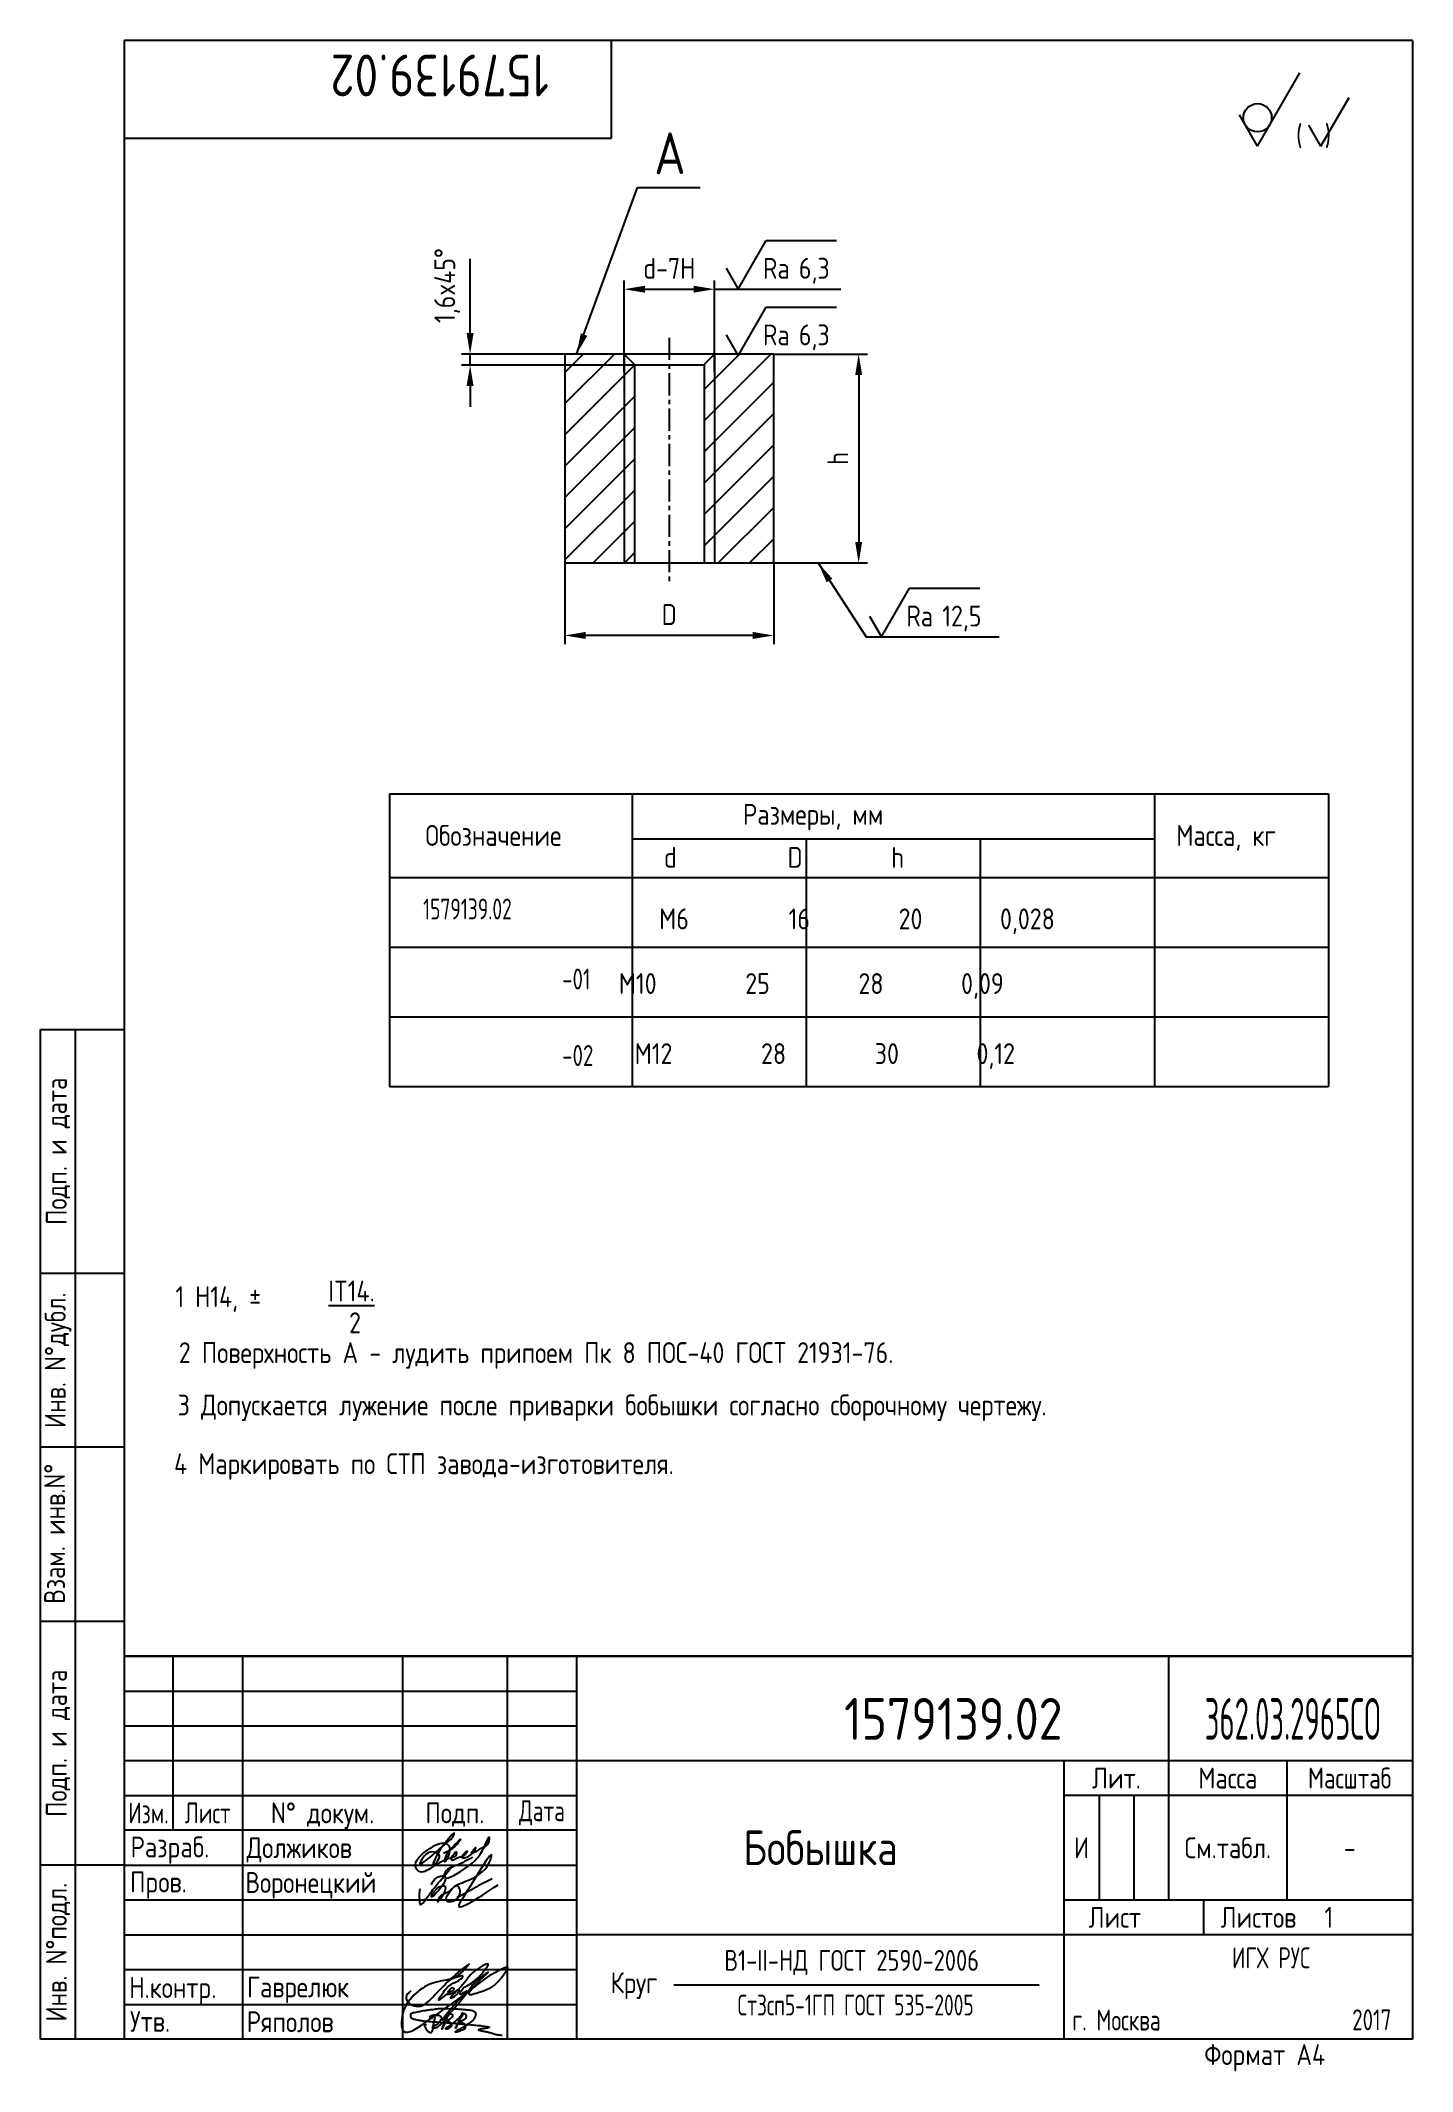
# Paper-space layout 'A4' of a CAD drawing. Header units: millimetres. Extents: x 16 to 213, y -1 to 291.
# The model-space entities are those that its viewports show. They can reach past a viewport. Long polylines and large blocks are cut down to what shows.
import ezdxf
from ezdxf.enums import TextEntityAlignment as Align

# ---------------------------------------------------------------- set-up
doc = ezdxf.new("R2010")
doc.units = ezdxf.units.MM
doc.header["$LTSCALE"] = 0.1
doc.linetypes.add('CENTER', pattern=[50.8, 31.75, -6.35, 6.35, -6.35])
for name, color, linetype in [('Bord', 1, 'Continuous'), ('Cen', 5, 'CENTER'), ('Cont', 6, 'Continuous'), ('Dim', 7, 'Continuous'), ('Hatch', 2, 'Continuous'), ('Text', 3, 'Continuous'), ('Textb', 6, 'Continuous'), ('TEXTRUS', 3, 'Continuous')]:
    doc.layers.add(name, color=color, linetype=linetype)
doc.layers.get('Defpoints').off()
doc.styles.add('Style1', font='romans.shx', dxfattribs={"width": 0.8})
doc.dimstyles.new('Lin', dxfattribs={"dimtxt": 3, "dimasz": 3, "dimexe": 1.25, "dimexo": 0, "dimgap": 1.5, "dimtad": 1, "dimtxsty": 'Style1', "dimcen": 2.5, "dimclrt": 3, "dimadec": 0, "dimazin": 0, "dimtfac": 1, "dimtmove": 0, "dimatfit": 3, "dimfxl": 1, "dimarcsym": 0})

# ---------------------------------------------------------------- blocks, each defined once
blk = doc.blocks.new('sher08')
at = {"layer": 'Cont'}
for q in [(-15, -6.96), (-23.66, -12.96)]:
    blk.add_line((-21.06, -17.46), q, dxfattribs=at)
blk.add_circle((-21.06, -13.39), 2.03, dxfattribs=at)
at = {"layer": 'Text'}
for q in [(-7.92, -10.46), (-13.69, -14.46)]:
    blk.add_line((-11.96, -17.46), q, dxfattribs=at)
at = {"layer": 'Text', "style": 'Style1', "width": 0.8}
blk.add_text('(  )', height=3, dxfattribs=at).set_placement((-15.53, -17.46))
blk = doc.blocks.new('A4')
at = {"layer": 'Bord'}
for p, q in [((20, 55), (85, 55)), ((20, 50), (85, 50)), ((20, 45), (85, 45)), ((160, 40), (160, 25)), ((165, 40), (165, 25)), ((20, 30), (85, 30)), ((20, 25), (85, 25)), ((20, 20), (85, 20)), ((20, 15), (85, 15)), ((20, 10), (85, 10))]:
    blk.add_line(p, q, dxfattribs=at)
at = {"layer": 'Cont'}
for p, q in [((205, 292), (20, 292)), ((20, 292), (20, 5)), ((90, 278), (90, 292)), ((205, 292), (205, 5)), ((20, 278), (90, 278)), ((8, 5), (8, 150)), ((8, 150), (20, 150)), ((13, 5), (13, 150)), ((8, 115), (20, 115)), ((20, 90), (8, 90)), ((20, 65), (8, 65)), ((205, 60), (20, 60)), ((20, 60), (205, 60)), ((27, 60), (27, 35)), ((37, 60), (37, 5)), ((60, 5), (60, 60)), ((75, 60), (75, 5)), ((85, 5), (85, 60)), ((170, 60), (170, 25)), ((85, 45), (205, 45)), ((155, 5), (155, 45)), ((187, 25), (187, 45)), ((20, 40), (85, 40)), ((205, 40), (155, 40)), ((85, 35), (20, 35)), ((20, 30), (8, 30)), ((155, 25), (205, 25)), ((175, 25), (175, 20)), ((205, 20), (85, 20)), ((20, 5), (8, 5)), ((205, 5), (20, 5))]:
    blk.add_line(p, q, dxfattribs=at)
at = {"layer": 'Text', "style": 'Style1', "width": 0.8}
for s, p in [('Подп. и дата', (10.5, 132.5)), ('Инв. N%%dдубл.', (10.5, 102.5)), ('Взам. инв.N%%d ', (10, 78.38)), ('Подп. и дата', (10.5, 47.5)), ('Инв. N%%dподл.', (10.5, 17.5))]:
    blk.add_text(s, height=3, rotation=90, dxfattribs=at).set_placement(p, align=Align.MIDDLE)
at = {"layer": 'Text', "style": 'Style1'}
for s, width, p in [('Лит.', 0.8, (162.5, 42.5)), ('Масса', 0.8, (178.5, 42.5)), ('Масштаб', 0.75, (196, 42.5)), ('Изм.', 0.7, (23.5, 37.5)), ('Лист', 0.7, (32, 37.5)), ('N%%d докум.', 0.8, (48.5, 37.5)), ('Подп.', 0.8, (67.5, 37.5)), ('Лист', 0.8, (162.27, 22.5)), ('Листов', 0.8, (182.9, 22.5))]:
    blk.add_text(s, height=3, dxfattribs=dict(at, width=width)).set_placement(p, align=Align.MIDDLE_CENTER)
at = {"layer": 'Text', "style": 'Style1', "width": 0.7}
for s, p in [('Дата', (80, 37.5)), ('ИГХ РУС', (184.72, 16.69))]:
    blk.add_text(s, height=3, dxfattribs=at).set_placement(p, align=Align.MIDDLE)
at = {"layer": 'Text', "style": 'Style1'}
for s, width, p in [('Разpаб.', 0.8, (20.92, 31.1)), ('Пpов.', 0.8, (20.84, 26.08)), ('Н.контp.', 0.8, (20.73, 10.92)), ('Утв.', 0.8, (20.84, 6.06)), ('г. Москва', 0.7, (156.16, 6.25)), ('Фоpмат А4', 0.8, (175.11, 1.29))]:
    blk.add_text(s, height=3, dxfattribs=dict(at, width=width)).set_placement(p)
for tag, p, width in [('ФИО', (39, 31), 0.8), ('ФИО', (39, 26), 0.8), ('ГОСТ_СОРТАМЕНТА', (98.19, 14), 0.8), ('ФИО', (39, 11), 0.8), ('ФИО', (39, 6), 0.8), ('200', (192.85, 6.29), 0.7)]:
    blk.add_attdef(tag, p, '', height=3, dxfattribs=dict(at, width=width))
at = {"layer": 'Text', "style": 'Style1', "width": 0.8}
for tag, p in [('И', (157.49, 32.5)), ('700', (178.5, 32.5)), ('1:20', (196, 32.5))]:
    blk.add_attdef(tag, text='', height=3, dxfattribs=at).set_placement(p, align=Align.MIDDLE)
blk.add_attdef('Сборочный_чертеж', text='', height=3, dxfattribs=at).set_placement((120, 21.3), align=Align.CENTER)
for tag, p in [('1', (171.12, 22.5)), ('2', (193, 22.5))]:
    blk.add_attdef(tag, text='', height=3, dxfattribs=at).set_placement(p, align=Align.MIDDLE_CENTER)
blk.add_attdef('ЛИСТ', text='', height=3, dxfattribs=at).set_placement((85.99, 12.5), align=Align.MIDDLE_LEFT)
at = {"layer": 'Text', "style": 'Style1', "width": 0.7}
blk.add_attdef('%%OГОСТ_ТЕХ._ТРЕБОВАНИЙ', text='', height=3, dxfattribs=at).set_placement((98.19, 8), align=Align.BOTTOM_LEFT)
at = {"layer": 'Textb', "style": 'Style1', "width": 0.8}
blk.add_attdef('1234567', (81, 290), '', height=6, rotation=180, dxfattribs=at)
blk.add_attdef('1234567', (123.4, 48), '', height=6, dxfattribs=at)
for tag, height, p in [('123ХЯ', 6, (183.62, 48)), ('НАИМЕНОВАНИЕ', 5, (120, 30))]:
    blk.add_attdef(tag, text='', height=height, dxfattribs=at).set_placement(p, align=Align.CENTER)
blk = doc.blocks.new('A$C63F45750')
at = {"layer": 'Text'}
for points, knots in [([(3.17, 2.37), (3.12, 2.38), (3.04, 2.41), (2.94, 2.5), (2.85, 2.57), (2.79, 2.69), (2.87, 2.77), (2.99, 2.84), (3.16, 2.89), (3.36, 2.93), (3.6, 2.95), (3.82, 2.92), (4.05, 2.87), (4.25, 2.78), (4.45, 2.63), (4.46, 2.42), (4.38, 2.26), (4.28, 2.1), (4.17, 1.94), (4.03, 1.78), (3.89, 1.62), (3.75, 1.52), (3.63, 1.43), (3.49, 1.36), (3.35, 1.3), (3.24, 1.25), (3.16, 1.21), (3.12, 1.15), (3.19, 1.1), (3.27, 1.09), (3.4, 1.07), (3.55, 1.07), (3.72, 1.12), (3.92, 1.19), (4.1, 1.34), (4.26, 1.51), (4.44, 1.65), (4.59, 1.81), (4.74, 1.93), (4.84, 2.04), (4.93, 2.14), (5.07, 2.29), (5.19, 2.53), (5.28, 2.68), (5.35, 2.96), (5.23, 2.66), (5.2, 2.44), (5.04, 2.09), (4.95, 1.81), (4.86, 1.57), (4.75, 1.31), (4.67, 1.12), (4.46, 0.78), (4.62, 1.17), (4.71, 1.45), (4.88, 1.74), (5.01, 2), (5.08, 2.19), (5.19, 2.4), (5.32, 2.58), (5.4, 2.75), (5.52, 2.89), (5.65, 3.04), (5.85, 3.1), (6.02, 3.03), (6.08, 2.87), (6.03, 2.7), (5.9, 2.51), (5.7, 2.37), (5.55, 2.23), (5.4, 2.17), (5.31, 2.12), (5.12, 2.09), (5.35, 2.07), (5.48, 2), (5.64, 1.93), (5.75, 1.8), (5.85, 1.67), (5.89, 1.54), (5.89, 1.37), (5.8, 1.2), (5.63, 1.06), (5.41, 0.94), (5.23, 0.86), (5.02, 0.92), (5.13, 1.1), (5.28, 1.16), (5.44, 1.27), (5.61, 1.36), (5.74, 1.46), (5.86, 1.53), (5.95, 1.61), (6.05, 1.69), (6.15, 1.77), (6.28, 1.87), (6.46, 2.02), (6.65, 2.19), (6.83, 2.37), (6.98, 2.49), (7.11, 2.61), (7.2, 2.74), (7.32, 2.84), (7.42, 2.97), (7.48, 3.08), (7.48, 3.27), (7.34, 3.08), (7.28, 2.94), (7.18, 2.69), (7.1, 2.46), (7, 2.22), (6.93, 1.98), (6.83, 1.78), (6.73, 1.55), (6.67, 1.34), (6.6, 1.14), (6.56, 1.03), (6.39, 0.99), (6.62, 1.33), (6.75, 1.54), (6.93, 1.87), (7.05, 2.08), (7.18, 2.32), (7.33, 2.6), (7.47, 2.89), (7.6, 3.07), (7.79, 3.18), (7.95, 3.01), (8, 2.81), (7.99, 2.62), (7.94, 2.46), (7.83, 2.33), (7.69, 2.22), (7.53, 2.11), (7.37, 2.03), (7.21, 1.99), (7.11, 1.97), (6.89, 1.98), (7.07, 1.94), (7.15, 1.9), (7.27, 1.88), (7.39, 1.84), (7.52, 1.81), (7.62, 1.72), (7.7, 1.62), (7.78, 1.51), (7.83, 1.39), (7.87, 1.26), (7.88, 1.13), (7.86, 0.99), (7.75, 0.88), (7.6, 0.77), (7.4, 0.73), (7.19, 0.66), (6.97, 0.55), (6.71, 0.48), (6.57, 0.44), (6.42, 0.42), (6.52, 0.58), (6.61, 0.64), (6.81, 0.78), (7.06, 0.89), (7.33, 1.04), (7.55, 1.16), (7.7, 1.24), (7.84, 1.32), (7.99, 1.43), (8.21, 1.58), (8.48, 1.76), (8.74, 1.95), (8.97, 2.12), (9.1, 2.29), (9.23, 2.44), (9.3, 2.6), (9.37, 2.74), (9.42, 2.92), (9.45, 3.13), (9.21, 3.48), (8.67, 3.59), (8.09, 3.63), (7.57, 3.66), (7.06, 3.74), (6.57, 3.75), (6.09, 3.74), (5.67, 3.78), (5.28, 3.78), (4.96, 3.81), (4.65, 3.83), (4.31, 3.82), (3.97, 3.79), (3.61, 3.74), (3.22, 3.67), (2.86, 3.66), (2.53, 3.61), (2.18, 3.52), (1.78, 3.54), (1.38, 3.37), (0.96, 3.35), (0.58, 3.24), (0.25, 3.19), (0.03, 3.06), (-0.03, 2.83), (0.02, 2.6), (0.26, 2.38), (0.59, 2.33), (1, 2.2), (1.48, 2.15), (1.93, 2.05), (2.35, 2.02), (2.72, 2.01), (3.11, 1.94), (3.68, 1.94), (4.25, 1.83), (4.91, 1.87), (5.53, 1.76), (6.13, 1.72), (6.73, 1.71), (7.32, 1.62), (7.99, 1.55), (8.64, 1.54), (9.16, 1.46), (9.61, 1.42), (10.03, 1.4), (10.41, 1.32), (10.73, 1.29), (11.01, 1.24), (11.18, 1.23), (11.42, 1.14), (11.18, 1.06), (11.01, 1.03), (10.71, 0.98), (10.37, 0.92), (10.1, 0.91), (9.65, 0.75), (10.22, 0.67), (10.54, 0.59), (11.08, 0.47), (11.61, 0.35), (12.17, 0.15), (12.64, 0.08), (12.98, 0.03), (13.11, 0.01), (13.18, 0)], [0, 0, 0, 0, 0.153866, 0.270441, 0.388867, 0.510533, 0.592156, 0.71333, 0.90842, 1.11344, 1.349254, 1.61246, 1.782219, 2.047249, 2.291879, 2.451528, 2.651081, 2.806158, 3.017979, 3.227348, 3.462381, 3.633009, 3.75766, 3.920516, 4.080796, 4.214529, 4.291786, 4.349969, 4.397594, 4.50822, 4.594826, 4.799244, 4.954392, 5.128468, 5.437537, 5.632649, 5.842485, 6.094987, 6.293219, 6.410959, 6.551192, 6.687808, 7.022147, 7.294342, 7.425356, 7.52079, 7.946481, 8.313051, 8.59833, 8.833695, 9.090496, 9.427695, 9.601191, 9.883219, 10.093306, 10.673943, 10.798776, 10.974628, 11.287247, 11.486184, 11.648652, 11.848902, 12.027194, 12.25348, 12.40059, 12.537783, 12.716293, 12.91523, 13.208551, 13.438489, 13.549668, 13.67779, 13.77127, 13.930001, 14.029091, 14.272112, 14.434836, 14.547084, 14.739051, 14.830983, 15.061241, 15.268922, 15.500489, 15.788979, 15.879568, 16.024283, 16.221854, 16.418714, 16.593102, 16.783247, 16.91018, 17.018213, 17.135263, 17.278205, 17.430482, 17.620087, 17.979626, 18.191789, 18.388716, 18.565718, 18.714854, 18.857929, 19.039974, 19.171375, 19.283034, 19.400085, 19.618058, 19.882245, 20.150781, 20.377854, 20.649532, 20.89723, 21.042543, 21.40016, 21.557817, 21.667145, 21.752781, 21.926256, 22.412297, 22.813145, 22.961412, 23.171289, 23.607257, 23.940428, 24.110007, 24.291214, 24.48084, 24.697609, 24.904078, 25.034245, 25.218018, 25.407651, 25.573473, 25.787447, 25.930292, 26.051316, 26.18846, 26.285312, 26.406799, 26.52425, 26.630463, 26.793722, 26.898606, 27.029313, 27.171012, 27.314101, 27.419918, 27.580557, 27.709367, 27.829268, 28.024364, 28.266961, 28.41242, 28.705761, 28.989137, 29.187748, 29.233768, 29.332802, 29.529535, 29.667094, 30.039923, 30.332117, 30.61061, 30.769982, 30.856778, 31.109923, 31.313488, 31.656425, 32.066331, 32.296628, 32.49714, 32.710276, 32.891468, 33.014834, 33.177747, 33.444503, 33.618009, 34.409008, 34.914636, 35.419802, 35.95397, 36.458179, 36.88069, 37.388403, 37.738353, 38.034261, 38.353468, 38.693154, 39.037638, 39.391136, 39.787481, 40.203773, 40.488977, 40.784975, 41.26625, 41.668005, 42.070065, 42.499388, 42.869834, 43.079573, 43.213439, 43.554591, 43.717296, 44.153724, 44.506336, 45.019111, 45.587859, 45.90191, 46.270392, 46.703958, 47.093115, 47.952647, 48.44014, 49.079253, 49.808223, 50.268654, 50.851051, 51.604831, 52.298429, 52.776925, 53.1907, 53.661988, 54.042386, 54.348524, 54.616841, 54.853814, 54.983777, 55.126096, 55.333328, 55.613101, 56.008732, 56.315809, 56.59982, 56.87931, 57.399251, 57.889617, 58.432507, 59.066698, 59.660314, 59.862668, 60.07277, 60.07277, 60.07277, 60.07277]), ([(2.31, 1.53), (2.26, 1.52), (2.17, 1.51), (2.06, 1.48), (1.93, 1.38), (2.07, 1.25), (2.14, 1.11), (2.26, 0.93), (2.39, 0.72), (2.57, 0.54), (2.71, 0.44), (2.86, 0.4), (3.02, 0.43), (3.14, 0.54), (3.21, 0.79), (3.25, 1.07), (3.31, 1.4), (3.35, 1.67), (3.38, 1.92), (3.47, 2.19), (3.5, 2.43), (3.54, 2.59), (3.56, 2.64)], [0, 0, 0, 0, 0.15847, 0.269731, 0.363591, 0.555514, 0.688037, 0.848606, 1.204359, 1.433632, 1.58673, 1.729549, 1.880686, 2.057874, 2.19169, 2.63505, 2.928153, 3.184121, 3.441863, 3.696117, 4.025873, 4.178055, 4.178055, 4.178055, 4.178055])]:
    blk.add_open_spline(points, degree=3, knots=knots, dxfattribs=at)
blk = doc.blocks.new('*D8')
at = {"layer": 'Dim', "color": 0, "lineweight": -2, "transparency": 16777216}
for p, q in [((824.21, 499.03), (824.21, 487.37)), ((854.21, 499.03), (854.21, 487.37)), ((851.21, 488.62), (827.21, 488.62))]:
    blk.add_line(p, q, dxfattribs=at)
at = {"layer": 'Dim', "color": 0, "transparency": 16777216}
for points in [[(827.21, 489.12), (827.21, 488.12), (824.21, 488.62)], [(851.21, 489.12), (851.21, 488.12), (854.21, 488.62)]]:
    blk.add_solid(points, dxfattribs=at)
at = {"layer": 'Dim', "color": 3, "transparency": 16777216, "insert": (839.21, 491.62), "char_height": 3, "attachment_point": 5, "style": 'Style1'}
blk.add_mtext('D', dxfattribs=at)
blk = doc.blocks.new('*D9')
at = {"layer": 'Dim', "color": 0, "lineweight": -2, "transparency": 16777216}
for p, q in [((832.71, 526.41), (832.71, 539.59)), ((845.71, 526.41), (845.71, 539.59)), ((835.71, 538.34), (842.71, 538.34))]:
    blk.add_line(p, q, dxfattribs=at)
at = {"layer": 'Dim', "color": 0, "transparency": 16777216}
for points in [[(835.71, 538.84), (835.71, 537.84), (832.71, 538.34)], [(842.71, 538.84), (842.71, 537.84), (845.71, 538.34)]]:
    blk.add_solid(points, dxfattribs=at)
at = {"layer": 'Dim', "color": 3, "transparency": 16777216, "insert": (839.21, 541.34), "char_height": 3, "attachment_point": 5, "style": 'Style1'}
blk.add_mtext('d-7H', dxfattribs=at)
blk = doc.blocks.new('*D10')
at = {"layer": 'Dim', "color": 0, "lineweight": -2, "transparency": 16777216}
for p, q in [((854.21, 529.03), (867.66, 529.03)), ((866.41, 526.03), (866.41, 502.03)), ((854.21, 499.03), (867.66, 499.03))]:
    blk.add_line(p, q, dxfattribs=at)
at = {"layer": 'Dim', "color": 0, "transparency": 16777216}
for points in [[(865.91, 526.03), (866.91, 526.03), (866.41, 529.03)], [(865.91, 502.03), (866.91, 502.03), (866.41, 499.03)]]:
    blk.add_solid(points, dxfattribs=at)
at = {"layer": 'Dim', "color": 3, "transparency": 16777216, "insert": (863.41, 514.03), "char_height": 3, "attachment_point": 5, "rotation": 90, "style": 'Style1'}
blk.add_mtext('h', dxfattribs=at)
blk = doc.blocks.new('ZNAK19')
at = {"layer": 'Text', "style": 'Style1', "width": 0.8}
blk.add_attdef('1', (4.28, -0.84), '', height=3, dxfattribs=at)
at = {"layer": 'Textb', "style": 'Style1', "width": 0.8}
blk.add_attdef('А', text='', height=6, dxfattribs=at).set_placement((4.2, 0.54), align=Align.RIGHT)
blk = doc.blocks.new('sherISO_03')
at = {"layer": 'Text'}
blk.add_line((4.04, 7), (14.12, 7), dxfattribs=at)
blk.add_lwpolyline([(-1.73, 3), (0, 0), (4.04, 7)], dxfattribs=at)
at = {"layer": 'Text', "style": 'Style1', "width": 0.8}
blk.add_text('Ra', height=3, dxfattribs=at).set_placement((3.58, 1.5))
blk.add_attdef('6,3', (8.73, 1.5), '', height=3, dxfattribs=at)

msp = doc.modelspace()

# ---------------------------------------------------------------- hatches: boundary and pattern name
at = {"layer": 'Hatch'}
h = msp.add_hatch(dxfattribs=at)
h.set_pattern_fill('ANSI31', color=256, style=0)
h.set_pattern_definition([(45, (-251.2315, -926.218), (-2.245064, 2.245064), [])])
h.paths.add_polyline_path([(845.714, 499.028), (854.214, 499.028), (854.214, 529.028), (845.714, 529.028)])
h.paths.add_polyline_path([(844.214, 499.028), (845.714, 499.028), (845.714, 529.028), (844.214, 527.528)])
h.paths.add_polyline_path([(834.214, 527.528), (832.714, 529.028), (832.714, 499.028), (834.214, 499.028)])
h.paths.add_polyline_path([(832.714, 529.028), (824.214, 529.028), (824.214, 499.028), (832.714, 499.028)])

# ---------------------------------------------------------------- linework, layer by layer
at = {"layer": 'Bord'}
for p, q in [((832.714, 529.028), (832.714, 499.028)), ((845.714, 529.028), (845.714, 499.028))]:
    msp.add_line(p, q, dxfattribs=at)
at = {"layer": 'Cen'}
msp.add_line((839.214, 531.353), (839.214, 496.012), dxfattribs=at)
at = {"layer": 'Cont'}
for p, q in [((854.214, 529.028), (824.214, 529.028)), ((824.214, 529.028), (824.214, 499.028)), ((832.714, 529.028), (834.214, 527.528)), ((845.714, 529.028), (844.214, 527.528)), ((854.214, 499.028), (854.214, 529.028)), ((834.214, 527.528), (834.214, 499.028)), ((844.214, 527.428), (834.214, 527.428)), ((844.214, 527.528), (844.214, 499.028)), ((824.214, 499.028), (854.214, 499.028))]:
    msp.add_line(p, q, dxfattribs=at)
at = {"layer": 'Dim'}
for p, q in [((825.891, 529.028), (834.628, 552.954)), ((834.628, 552.954), (843.639, 552.954)), ((810.605, 532.028), (810.605, 542.714)), ((845.714, 538.339), (863.872, 538.339)), ((835.998, 529.028), (809.355, 529.028)), ((810.605, 527.428), (810.605, 529.028)), ((835.998, 527.428), (809.355, 527.428)), ((810.605, 524.428), (810.605, 521.428))]:
    msp.add_line(p, q, dxfattribs=at)
for points in [[(810.105, 532.028), (811.105, 532.028), (810.605, 529.028)], [(826.509, 532.006), (827.441, 531.645), (825.891, 529.028)], [(810.105, 524.428), (811.105, 524.428), (810.605, 527.428)]]:
    msp.add_solid(points, dxfattribs=at)

# ---------------------------------------------------------------- block references
ref = msp.add_blockref('ZNAK19', (837.359, 554.319), dxfattribs=at)
ref.add_attrib('А', 'А', dxfattribs={"layer": 'Textb', "height": 6, "style": 'Style1', "width": 0.8}).set_placement((841.556, 554.86), align=Align.RIGHT)
for p, values in [((849.091, 538.339), {'6,3': '6,3'}), ((849.091, 528.781), {'6,3': '6,3'}), ((869.687, 488.407), {'6,3': '12,5'})]:
    msp.add_blockref('sherISO_03', p, dxfattribs=at).add_auto_attribs(values)

# ---------------------------------------------------------------- texts
at = {"layer": 'Dim', "color": 3, "insert": (807.319, 538.871), "char_height": 3, "attachment_point": 5, "rotation": 90, "style": 'Style1'}
msp.add_mtext('1,6x45°', dxfattribs=at)

# ---------------------------------------------------------------- dimensions: what is measured, and where the dimension line sits
at = {"layer": 'Dim'}
for base, p1, p2, text, picture, middle in [((845.714, 538.339), (832.714, 526.415), (845.714, 526.415), 'd-7H', '*D9', (839.214, 541.339)), ((824.214, 488.618), (854.214, 499.028), (824.214, 499.028), 'D', '*D8', (839.214, 491.618))]:
    dim = msp.add_linear_dim(base=base, p1=p1, p2=p2, text=text, dimstyle='Lin', dxfattribs=at)
    dim.commit()
    dim.dimension.update_dxf_attribs({"geometry": picture, "text_midpoint": middle})
dim = msp.add_linear_dim(base=(866.41, 499.028), p1=(854.214, 529.028), p2=(854.214, 499.028), angle=90, text='h', dimstyle='Lin', dxfattribs=at)
dim.commit()
dim.dimension.update_dxf_attribs({"geometry": '*D10', "text_midpoint": (863.41, 514.028)})

# ---------------------------------------------------------------- leaders
msp.add_leader([(860.594, 499.028), (867.467, 488.407), (886.605, 488.407)], dimstyle='Lin', dxfattribs=at)

psp = doc.layouts.new('A4')

# ---------------------------------------------------------------- linework, layer by layer
at = {"layer": 'Bord'}
for p, q in [((66.02, 160.58), (200.88, 160.58)), ((66.02, 150.58), (200.88, 150.58))]:
    psp.add_line(p, q, dxfattribs=at)
at = {"layer": 'Cont'}
for p, q in [((66.02, 182.58), (200.88, 182.58)), ((66.02, 182.58), (66.02, 140.58)), ((100.88, 182.58), (100.88, 140.58)), ((175.88, 182.58), (175.88, 140.58)), ((200.88, 182.58), (200.88, 140.58)), ((100.88, 176.14), (175.88, 176.14)), ((125.88, 176.14), (125.88, 140.58)), ((150.88, 176.14), (150.88, 140.58)), ((66.02, 170.58), (200.88, 170.58)), ((66.02, 140.58), (200.88, 140.58))]:
    psp.add_line(p, q, dxfattribs=at)
at = {"layer": 'Text'}
psp.add_line((106.88, 11.58), (159.33, 11.58), dxfattribs=at)
for points, knots in [([(77.97, 29.88), (77.21, 29.46), (75.9, 28.74), (74.03, 28.15), (73.7, 26.22), (78.63, 29.32), (78.96, 29.93), (80.37, 32.96), (80.34, 31.52), (79.46, 31.4), (77.27, 29.92), (78.58, 31.68), (78.05, 30.16), (75.53, 29.05), (77.42, 31.22), (76.87, 30.02), (76.14, 30.05), (74.28, 28.81), (75.62, 31.07), (75.74, 29.98), (73.83, 29.54), (72.56, 28.7), (70.41, 27.35), (69.36, 29.09), (70.87, 30.5), (72.28, 31.47), (73.55, 32.1), (74.52, 31.69), (74.93, 30.7), (73.63, 28.39), (74.32, 30.67), (74.93, 31.12), (76.58, 32.94), (75.59, 31.49), (74.86, 30.95), (74.05, 30.55), (73.81, 30.43)], [0, 0, 0, 0, 2.703743, 4.672825, 5.02799, 7.955933, 13.437489, 13.883188, 14.189441, 16.413959, 17.478513, 18.47964, 18.959294, 20.910841, 22.003091, 22.470554, 23.533771, 24.710748, 26.01626, 26.201331, 27.488187, 30.382065, 32.258784, 33.069724, 35.439902, 37.010787, 38.612861, 39.32109, 39.818865, 41.83144, 42.782113, 44.494961, 45.867914, 46.467245, 48.290622, 49.101188, 49.101188, 49.101188, 49.101188]), ([(72.33, 29.1), (72.75, 30.01), (73.28, 31.2), (75.55, 33.76), (75.1, 32.6), (73.6, 31.57), (69.39, 27.46), (71.04, 30.2), (72.02, 30.89), (73.58, 30.19), (72.95, 29.39), (72.43, 28.7), (72.26, 28.96), (72.3, 29.05), (72.33, 29.1)], [0, 0, 0, 0, 4.062617, 5.226919, 5.800291, 6.663227, 11.774431, 12.938639, 14.11351, 15.354081, 16.396133, 16.918576, 17.03251, 17.182794, 17.182794, 17.182794, 17.182794]), ([(72.06, 25.91), (72.22, 26.28), (72.53, 27.03), (75.04, 27.59), (73.23, 25.14), (71.71, 23.81), (72.76, 25.8), (74.91, 25.88), (72.44, 22.58), (73.5, 24.79), (74.66, 24.68), (75.63, 26.19), (76.47, 24.81), (75.64, 23.47), (73.61, 23.47), (75.19, 25.87), (77.59, 26.54), (79.96, 27.83), (81.46, 32.26), (77.67, 25.73), (75.01, 21.58), (78.48, 23.85), (81.62, 25.91)], [0, 0, 0, 0, 1.213353, 2.399709, 5.497648, 5.861317, 7.611627, 8.43806, 10.837371, 11.583123, 13.461301, 14.534506, 15.162086, 17.217848, 17.944717, 20.123775, 21.948027, 26.460707, 27.144718, 34.52243, 35.159468, 41.304292, 41.304292, 41.304292, 41.304292]), ([(70.37, 25.35), (70.33, 24.9), (70.26, 24.23), (70.42, 22.69), (71.75, 24.59), (72.88, 26.02), (74.26, 27.63), (75.07, 28.57)], [0, 0, 0, 0, 1.523947, 2.237958, 3.351836, 5.856423, 9.374056, 9.374056, 9.374056, 9.374056]), ([(80.8, 26.8), (80.03, 26.41), (78.31, 25.54), (76.64, 24.58), (75.72, 24.05)], [0, 0, 0, 0, 2.587978, 5.77327, 5.77327, 5.77327, 5.77327]), ([(69.11, 10.72), (68.77, 10.41), (67.89, 9.6), (70.28, 7.74), (73.41, 11), (74.91, 12.61), (77.8, 14.83), (75.9, 12.75), (74.48, 12.23), (71.79, 11.85), (69.49, 10.19), (67.75, 8.14), (67.61, 3.62), (73.76, 8), (77.51, 10.6), (80.8, 13.3), (83.47, 14.43), (81.15, 11.1), (79.86, 10.79), (76.54, 9.72), (78.81, 12.16), (80.88, 13.87), (78.19, 12.07), (77.09, 9.97), (72.3, 4.84), (74.9, 8.32), (78.02, 11.54), (75.89, 9.74), (76.44, 11.07), (77.6, 11.6), (78.78, 12.45), (81.04, 15.3), (77.42, 13.19), (77.13, 11.89), (74.08, 9.29), (75.7, 9.98), (76.3, 11.2), (75.24, 10.42), (73.94, 9.89), (75, 11.54), (75.35, 10.82), (74.28, 10.37), (72.48, 8.61), (73.97, 10.85), (74.88, 11.81), (76.04, 12.13), (77, 13.16), (75.75, 12.68), (74.71, 12.27)], [0, 0, 0, 0, 1.17994, 3.087717, 5.863103, 12.338328, 12.854096, 14.088578, 16.834551, 19.302558, 21.570562, 25.210018, 27.650956, 31.348291, 40.129863, 44.562748, 45.223917, 46.979401, 51.214655, 52.099288, 55.323111, 56.227801, 58.471865, 60.028126, 65.752911, 68.466223, 71.038525, 71.934922, 72.780229, 73.495807, 76.028152, 77.999346, 80.11892, 83.1954, 85.334448, 86.270878, 87.060466, 88.110212, 88.803314, 89.989889, 90.197567, 90.706974, 92.884587, 94.19917, 96.055742, 97.375783, 97.753899, 99.636325, 99.636325, 99.636325, 99.636325])]:
    psp.add_open_spline(points, degree=3, knots=knots, dxfattribs=at)

# ---------------------------------------------------------------- block references
ref = psp.add_blockref('A4', (7.93, -1.24))
ref.add_attrib('ФИО', 'Должиков', (45.5, 29.76), dxfattribs={"layer": 'Text', "height": 3, "style": 'Style1', "width": 0.8})
ref.add_attrib('123ХЯ', '362.03.2965СО', dxfattribs={"layer": 'Textb', "height": 6, "style": 'Style1', "width": 0.48}).set_placement((195.74, 46.76), align=Align.CENTER)
ref.add_attrib('1234567', '1579139.02', (131.33, 46.76), dxfattribs={"layer": 'Textb', "height": 6, "style": 'Style1', "width": 0.8})
ref.add_attrib('НАИМЕНОВАНИЕ', 'Бобышка', dxfattribs={"layer": 'Textb', "height": 5, "style": 'Style1', "width": 0.8}).set_placement((127.93, 28.76), align=Align.CENTER)
ref.add_attrib('И', 'И', dxfattribs={"layer": 'Text', "height": 3, "style": 'Style1', "width": 0.8}).set_placement((165.42, 31.26), align=Align.MIDDLE)
ref.add_attrib('700', 'См.табл.', dxfattribs={"layer": 'Text', "height": 3, "style": 'Style1', "width": 0.8}).set_placement((186.43, 31.26), align=Align.MIDDLE)
ref.add_attrib('1:20', '-', dxfattribs={"layer": 'Text', "height": 3, "style": 'Style1', "width": 0.8}).set_placement((203.93, 31.26), align=Align.MIDDLE)
ref.add_attrib('2', '1', dxfattribs={"layer": 'Text', "height": 3, "style": 'Style1', "width": 0.8}).set_placement((200.93, 21.26), align=Align.MIDDLE_CENTER)
ref.add_attrib('200', '2017', (204.29, 5.05), dxfattribs={"layer": 'Text', "height": 3, "style": 'Style1', "width": 0.7})
ref.add_attrib('1234567', '1579139.02', (88.93, 288.76), dxfattribs={"layer": 'Textb', "height": 6, "rotation": 180, "style": 'Style1', "width": 0.8})
at = {"layer": 'Cont'}
psp.add_blockref('A$C63F45750', (69.04, 4.32), dxfattribs=at)
at = {"layer": 'Dim'}
psp.add_blockref('sher08', (211.75, 293.07), dxfattribs=at)

# ---------------------------------------------------------------- texts
at = {"layer": 'Text', "style": 'Style1'}
for s, width, p in [('Размеры, мм', 0.8, (116.8, 178.15)), ('Обозначение ', 0.8, (71.19, 175.12)), (' Масса, кг  ', 0.8, (177.44, 175.12)), ('      d          D        h      ', 0.8, (95.9, 171.97)), ('       М6         16        20       0,028', 0.8, (93.62, 163.14)), ('-01', 0.7, (90.83, 154.5)), ('              М10        25        28       0,09', 0.8, (76.69, 153.85)), ('-02', 0.7, (90.83, 143.52)), ('           М12        28        30       0,12', 0.8, (83.74, 143.79)), ('1 H14, %%P', 0.8, (35.3, 108.89)), ('%%uIT14.', 0.8, (57.26, 109.7)), ('2', 0.8, (60.23, 105.14)), ('2 Поверхность А - лудить припоем Пк 8 ПОС-40 ГОСТ 21931-76. ', 0.8, (35.78, 100.85)), ('3 Допускается лужение после приварки бобышки согласно сборочному чертежу.', 0.8, (35.61, 93.33)), ('4 Маркировать по СТП завода-изготовителя.', 0.8, (35.1, 84.9)), ('Воронецкий', 0.8, (45.34, 24.76)), ('Гаврелюк', 0.8, (45.58, 9.76)), ('Ряполов', 0.8, (45.53, 4.76))]:
    psp.add_text(s, height=3, dxfattribs=dict(at, width=width)).set_placement(p)
at = {"layer": 'Text', "ltscale": 12, "style": 'Style1', "width": 0.65}
psp.add_text('1579139.02', height=3, dxfattribs=at).set_placement((70.86, 164.56))
at = {"layer": 'TEXTRUS', "style": 'Style1'}
for s, width, p in [('В1-II-НД ГОСТ 2590-2006', 0.75, (132.41, 13.58)), ('Круг', 0.8, (101.14, 10.37)), ('Ст3сп5-1ГП ГОСТ 535-2005', 0.65, (132.98, 7.17))]:
    psp.add_text(s, height=3, dxfattribs=dict(at, width=width)).set_placement(p, align=Align.CENTER)

# ---------------------------------------------------------------- viewports
at = {"layer": 'Defpoints'}
psp.add_viewport(center=(112.57, 235.58), size=(167.35, 84.8486), view_center_point=(845.567, 518.859), view_height=84.84857, dxfattribs=at)

doc.saveas('drawing.dxf')
